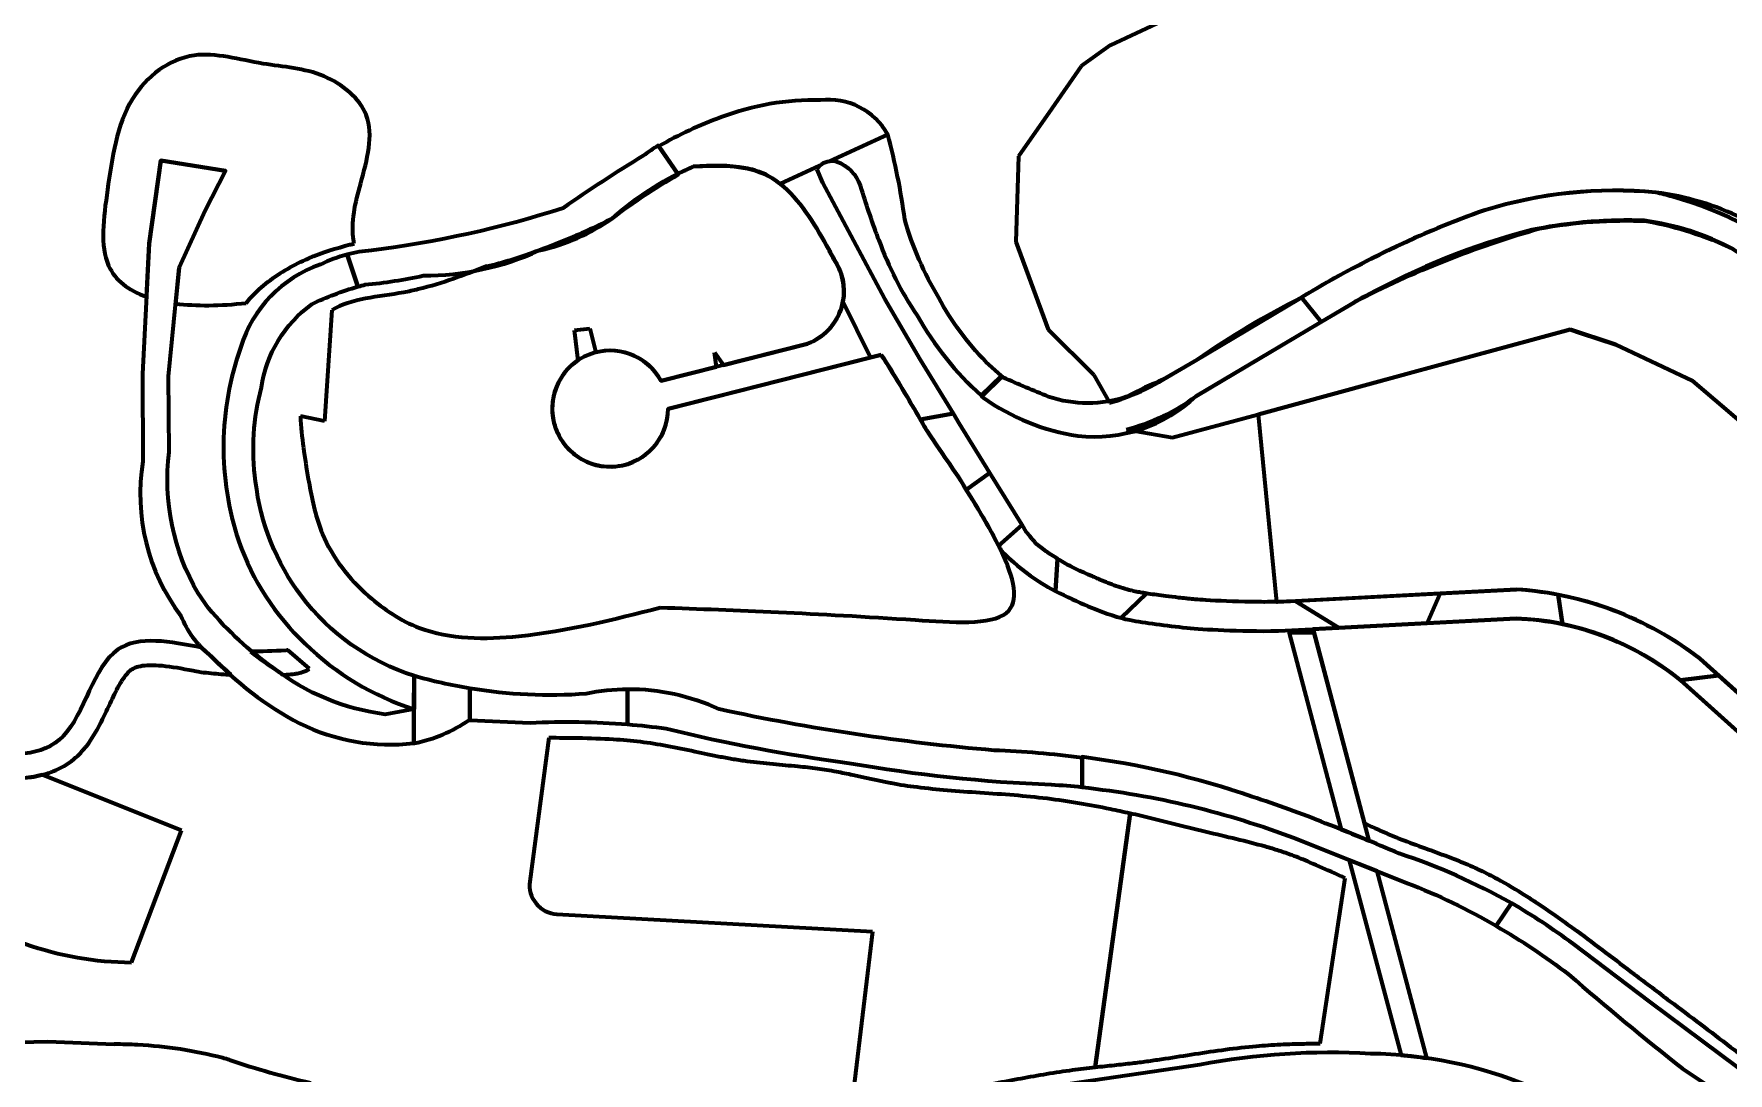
# Model space of a CAD drawing. Header units: inches. Extents: x 4096 to 6070, y 2882 to 5388.
# Drawn here: x 4418.8 to 4594.1, y 3630 to 3737.5 of the extents above; entities that cross this region are included whole.
import ezdxf

# ---------------------------------------------------------------- set-up
doc = ezdxf.new("R2010")
doc.units = ezdxf.units.IN
doc.header["$MEASUREMENT"] = 0
doc.linetypes.add('A_CONTINUOUS_LINE', pattern=[0])
for name, color, linetype, lineweight in [('access road', 150, 'Continuous', 30), ('commercial', 11, 'A_CONTINUOUS_LINE', 18), ('footpath line', 2, 'Continuous', 30), ('Hatch institutional', 131, 'Continuous', 15), ('Hatch residential', 51, 'Continuous', 15), ('road 2', 1, 'A_CONTINUOUS_LINE', 30)]:
    doc.layers.add(name, color=color, linetype=linetype, lineweight=lineweight)

# ---------------------------------------------------------------- blocks, each defined once
blk = doc.blocks.new('residential')
at = {"layer": 'Hatch residential', "lineweight": 90}
for p, q in [((4430.68, 3715.79), (4431.88, 3724.38)), ((4431.88, 3724.38), (4438.59, 3723.31)), ((4438.59, 3723.31), (4436.5, 3719.2)), ((4436.5, 3719.2), (4433.8, 3713.3)), ((4430.4, 3710.27), (4430.68, 3715.79)), ((4433.8, 3713.3), (4433.43, 3709.57)), ((4449.6, 3708.89), (4448.83, 3697.39)), ((4474.7, 3706.8), (4476.32, 3706.99)), ((4475.09, 3703.69), (4474.7, 3706.8)), ((4476.31, 3706.99), (4476.94, 3704.51)), ((4577.77, 3706.88), (4557.2, 3701.29)), ((4582.47, 3705.34), (4577.77, 3706.88)), ((4489.22, 3704.52), (4490.14, 3703.21)), ((4489.4, 3703.02), (4489.22, 3704.52)), ((4506.47, 3704.25), (4489.76, 3700.02)), ((4490.14, 3703.21), (4498.84, 3705.41)), ((4590.45, 3701.58), (4582.47, 3705.34)), ((4483.67, 3701.58), (4489.4, 3703.02)), ((4557.2, 3701.29), (4545.47, 3698.1)), ((4596.06, 3696.77), (4590.45, 3701.58)), ((4489.76, 3700.02), (4484.41, 3698.67)), ((4448.83, 3697.39), (4446.34, 3697.92)), ((4472.59, 3697.23), (4472.59, 3697.23)), ((4545.47, 3698.1), (4547.39, 3678.7)), ((4479.88, 3692.88), (4479.88, 3692.88)), ((4547.5, 3678.7), (4572.21, 3679.99)), ((4572.19, 3676.99), (4551.17, 3675.89)), ((4551.17, 3675.89), (4556.5, 3655.79)), ((4591.2, 3672.84), (4600.32, 3664.65)), ((4610.18, 3651.77), (4589.19, 3670.61)), ((4472.05, 3664.63), (4470.09, 3649.79)), ((4434.05, 3655.06), (4419.6, 3660.8)), ((4528.61, 3630.57), (4532.22, 3656.82)), ((4428.85, 3641.41), (4434.05, 3655.06)), ((4472.9, 3646.4), (4505.57, 3644.62)), ((4505.57, 3644.62), (4503.49, 3627.36))]:
    blk.add_line(p, q, dxfattribs=at)
for centre, radius, start, end in [((4500.23, 3693.9), 32.65, 113.8872, 130.1452), ((4448.08, 3778.28), 67.23, 292.6966, 297.0383), ((4500.23, 3693.9), 32.65, 130.1452, 131.3875), ((4448.08, 3778.28), 67.23, 289.5854, 292.6966), ((4456.63, 3752.05), 39.66, 283.112, 290.651), ((4496.78, 3710.85), 5.82, 290.7238, 34.6856), ((4478.41, 3698.7), 6, 28.6708, 104.1933), ((4478.41, 3698.7), 6, 123.651, 194.1933), ((4478.41, 3698.7), 6, 194.1933, 237.4535), ((4478.41, 3698.7), 6, 284.1933, 359.7158), ((4478.41, 3698.7), 6, 237.4535, 284.1933), ((4569.99, 3645.31), 34.75, 52.3839, 86.3304), ((4571.12, 3648.34), 28.68, 50.9466, 87.88), ((4473.06, 3649.4), 3, 172.4452, 266.8838), ((4429.13, 3675.48), 34.07, 231.844, 269.5399)]:
    blk.add_arc(centre, radius, start, end, dxfattribs=at)
for points, knots in [([(4451.91, 3715.77), (4451.89, 3715.86), (4451.52, 3717.91), (4452.62, 3722.33), (4454.6, 3729.08), (4448.78, 3733.84), (4442.01, 3734.16), (4434.78, 3736.42), (4427.75, 3731.06), (4426.4, 3721.66), (4425.29, 3713.42), (4428.53, 3710.93), (4430.4, 3710.27)], [10.733945, 10.733945, 10.733945, 10.733945, 11.004973, 17.023313, 24.218669, 30.222912, 36.605085, 44.219749, 53.050774, 63.07327, 71.916811, 78.397987, 78.397987, 78.397987, 78.397987]), ([(4496, 3721.95), (4495.46, 3722.38), (4494.33, 3723.09), (4493.06, 3723.46), (4492.4, 3723.59)], [5.264703, 5.264703, 5.264703, 5.264703, 7.359056, 9.407893, 9.407893, 9.407893, 9.407893]), ([(4440.73, 3709.62), (4440.89, 3709.83), (4441.07, 3710.03), (4441.79, 3710.8), (4442.37, 3711.33), (4444.3, 3712.83), (4445.73, 3713.62), (4448.61, 3714.86), (4450.06, 3715.31), (4451.62, 3715.7), (4451.77, 3715.73), (4451.91, 3715.77)], [313.157805, 313.157805, 313.157805, 313.157805, 313.770249, 313.770249, 315.634188, 315.634188, 319.642175, 319.642175, 323.650163, 323.650163, 324.060683, 324.060683, 324.060683, 324.060683]), ([(4458.54, 3711.04), (4458.05, 3710.92), (4455.01, 3710.27), (4451.57, 3710.09), (4449.6, 3708.89)], [63.838967, 63.838967, 63.838967, 63.838967, 65.308708, 72.747949, 72.747949, 72.747949, 72.747949]), ([(4514.42, 3691.68), (4511.59, 3695.84), (4511.52, 3695.79), (4508.47, 3701.14), (4507.14, 3703.22)], [1.423928, 1.423928, 1.423928, 1.423928, 7.868692, 14.420802, 14.420802, 14.420802, 14.420802]), ([(4446.34, 3697.92), (4446.45, 3695.72), (4446.81, 3693.39), (4447.23, 3691.02), (4447.27, 3690.82)], [44.756046, 44.756046, 44.756046, 44.756046, 51.388301, 51.97892, 51.97892, 51.97892, 51.97892]), ([(4447.27, 3690.82), (4447.58, 3689.1), (4448.52, 3684.71), (4452.69, 3679.43), (4459.68, 3674.8), (4470.69, 3674.83), (4478.81, 3676.9), (4483.61, 3678.13)], [0, 0, 0, 0, 5.244345, 13.272774, 19.44944, 29.809489, 44.756046, 44.756046, 44.756046, 44.756046]), ([(4483.61, 3678.13), (4491.55, 3677.84), (4502.34, 3677.44), (4521.49, 3676), (4520.26, 3681.14), (4518.81, 3684.12)], [0, 0, 0, 0, 26.412231, 35.86822, 44.326811, 44.326811, 44.326811, 44.326811]), ([(4507.43, 3659.95), (4506.07, 3660.2), (4504.77, 3660.5), (4502.95, 3660.9), (4502.38, 3661.02), (4501.5, 3661.19), (4501.17, 3661.25), (4500.52, 3661.35), (4500.2, 3661.4), (4499.2, 3661.53), (4498.52, 3661.61), (4496.99, 3661.75), (4496.14, 3661.82), (4494.39, 3661.99), (4493.5, 3662.08), (4492.12, 3662.26), (4491.65, 3662.34), (4490.73, 3662.49), (4490.28, 3662.57), (4488.93, 3662.83), (4488.06, 3663.02), (4486.21, 3663.41), (4485.25, 3663.61), (4483.38, 3663.96), (4482.48, 3664.1), (4480.63, 3664.33), (4479.69, 3664.41), (4477.55, 3664.54), (4476.33, 3664.58), (4474.1, 3664.62), (4473.08, 3664.62), (4472.05, 3664.63)], [216.031205, 216.031205, 216.031205, 216.031205, 219.911324, 219.911324, 221.734308, 221.734308, 222.816211, 222.816211, 223.898115, 223.898115, 226.061922, 226.061922, 228.632606, 228.632606, 231.203313, 231.203313, 232.516951, 232.516951, 233.830589, 233.830589, 236.457866, 236.457866, 239.478025, 239.478025, 242.46718, 242.46718, 245.456335, 245.456335, 249.241095, 249.241095, 252.277288, 252.277288, 252.277288, 252.277288]), ([(4419.6, 3660.8), (4419.22, 3660.7), (4418.84, 3660.63), (4417.23, 3660.4), (4416, 3660.42), (4413.52, 3660.67), (4412.28, 3660.9), (4410.05, 3661.4), (4409.06, 3661.65), (4408.06, 3661.92), (4408.04, 3661.92), (4408.02, 3661.93)], [1.172125, 1.172125, 1.172125, 1.172125, 2.135138, 2.135138, 5.228484, 5.228484, 8.32183, 8.32183, 10.775467, 10.775467, 10.83016, 10.83016, 10.83016, 10.83016]), ([(4532.22, 3656.82), (4531.54, 3656.97), (4530.86, 3657.12), (4529.12, 3657.48), (4528.06, 3657.68), (4525.88, 3658.04), (4524.76, 3658.21), (4522.5, 3658.49), (4521.37, 3658.6), (4519.06, 3658.79), (4517.89, 3658.87), (4515.59, 3659.02), (4514.46, 3659.1), (4512.28, 3659.29), (4511.24, 3659.39), (4509.29, 3659.63), (4508.4, 3659.77), (4507.48, 3659.94), (4507.45, 3659.94), (4507.43, 3659.95)], [190.901128, 190.901128, 190.901128, 190.901128, 193.064139, 193.064139, 196.389891, 196.389891, 199.920393, 199.920393, 203.480794, 203.480794, 207.041195, 207.041195, 210.379453, 210.379453, 213.406624, 213.406624, 215.962142, 215.962142, 216.031205, 216.031205, 216.031205, 216.031205]), ([(4556.5, 3655.79), (4556.87, 3655.63), (4557.23, 3655.46), (4558.05, 3655.09), (4558.51, 3654.89), (4559.43, 3654.49), (4559.88, 3654.31), (4561.11, 3653.82), (4561.93, 3653.52), (4563.67, 3652.89), (4564.62, 3652.55), (4566.05, 3652), (4566.53, 3651.81), (4567.51, 3651.4), (4568, 3651.18), (4569.08, 3650.66), (4569.67, 3650.36), (4571.25, 3649.5), (4572.22, 3648.92), (4573.17, 3648.32)], [149.618335, 149.618335, 149.618335, 149.618335, 150.82205, 150.82205, 152.381149, 152.381149, 153.940247, 153.940247, 156.618927, 156.618927, 159.551968, 159.551968, 161.018488, 161.018488, 162.485009, 162.485009, 164.309857, 164.309857, 167.495076, 167.495076, 167.495076, 167.495076]), ([(4573.17, 3648.32), (4573.62, 3648.04), (4574.06, 3647.75), (4575.86, 3646.55), (4577.17, 3645.62), (4579.47, 3643.93), (4580.47, 3643.18), (4582.44, 3641.68), (4583.42, 3640.94), (4585.64, 3639.27), (4586.87, 3638.34), (4589.15, 3636.62), (4590.2, 3635.83), (4592.3, 3634.25), (4593.35, 3633.45), (4594.91, 3632.26), (4595.43, 3631.86), (4596.15, 3631.32), (4596.34, 3631.17), (4596.53, 3631.03)], [120.806435, 120.806435, 120.806435, 120.806435, 122.320084, 122.320084, 127.018952, 127.018952, 130.723295, 130.723295, 134.427638, 134.427638, 139.070269, 139.070269, 142.997188, 142.997188, 146.924108, 146.924108, 148.887567, 148.887567, 149.618335, 149.618335, 149.618335, 149.618335]), ([(4509.03, 3627.23), (4509.8, 3627.38), (4510.55, 3627.5), (4511.81, 3627.71), (4512.34, 3627.79), (4513.27, 3627.95), (4513.69, 3628.02), (4514.53, 3628.17), (4514.95, 3628.25), (4516.23, 3628.5), (4517.09, 3628.67), (4518.83, 3629.02), (4519.71, 3629.19), (4522.36, 3629.68), (4524.14, 3629.99), (4526.74, 3630.35), (4527.53, 3630.45), (4528.41, 3630.55), (4528.51, 3630.56), (4528.61, 3630.57)], [7.553927, 7.553927, 7.553927, 7.553927, 9.745119, 9.745119, 11.347618, 11.347618, 12.671126, 12.671126, 13.994635, 13.994635, 16.641652, 16.641652, 19.288669, 19.288669, 24.582704, 24.582704, 26.874855, 26.874855, 27.173471, 27.173471, 27.173471, 27.173471])]:
    blk.add_open_spline(points, degree=3, knots=knots, dxfattribs=at)
for points in [[(4492.4, 3723.59), (4490.72, 3723.9), (4488.86, 3723.83), (4487.01, 3723.75)], [(4500.8, 3715.57), (4499.53, 3717.88), (4498, 3720.37), (4496, 3721.95)], [(4501.57, 3714.16), (4501.32, 3714.63), (4501.07, 3715.09), (4500.8, 3715.57)], [(4465.63, 3713.42), (4463.35, 3712.54), (4461.06, 3711.65), (4458.54, 3711.04)], [(4433.43, 3709.57), (4435.57, 3709.29), (4438.06, 3709.33), (4440.73, 3709.62)], [(4507.07, 3703.33), (4506.86, 3703.66), (4506.66, 3703.96), (4506.47, 3704.25)], [(4507.14, 3703.22), (4507.12, 3703.26), (4507.1, 3703.29), (4507.07, 3703.33)], [(4518.81, 3684.12), (4517.69, 3686.42), (4516.05, 3689.05), (4514.42, 3691.68)], [(4547.39, 3678.7), (4547.42, 3678.7), (4547.46, 3678.7), (4547.5, 3678.7)]]:
    blk.add_open_spline(points, degree=3, dxfattribs=at)
blk = doc.blocks.new('commercial')
at = {"layer": 'commercial', "lineweight": 90}
for p, q in [((4532.22, 3656.82), (4528.61, 3630.57)), ((4551.89, 3633.01), (4554.49, 3650.12))]:
    blk.add_line(p, q, dxfattribs=at)
for points, knots in [([(4554.49, 3650.12), (4554.12, 3650.29), (4553.75, 3650.46), (4552.52, 3651.02), (4551.68, 3651.4), (4550.22, 3652.01), (4549.61, 3652.26), (4548.54, 3652.66), (4548.09, 3652.81), (4547.16, 3653.11), (4546.69, 3653.25), (4545.25, 3653.66), (4544.26, 3653.91), (4542.2, 3654.41), (4541.13, 3654.65), (4537.75, 3655.46), (4535.52, 3656.04), (4532.96, 3656.65), (4532.59, 3656.74), (4532.22, 3656.82)], [166.9712, 166.9712, 166.9712, 166.9712, 168.191361, 168.191361, 171.041016, 171.041016, 173.178009, 173.178009, 174.765113, 174.765113, 176.352218, 176.352218, 179.526427, 179.526427, 182.826562, 182.826562, 189.738388, 189.738388, 190.901128, 190.901128, 190.901128, 190.901128]), ([(4528.61, 3630.57), (4529.28, 3630.64), (4529.94, 3630.71), (4531.22, 3630.85), (4531.84, 3630.92), (4532.94, 3631.05), (4533.44, 3631.11), (4534.45, 3631.25), (4534.95, 3631.32), (4536.48, 3631.55), (4537.51, 3631.72), (4540.63, 3632.2), (4542.76, 3632.52), (4545.79, 3632.8), (4546.63, 3632.86), (4548.32, 3632.95), (4549.16, 3632.98), (4550.63, 3633.01), (4551.26, 3633.01), (4551.89, 3633.01)], [27.173471, 27.173471, 27.173471, 27.173471, 29.167006, 29.167006, 31.057562, 31.057562, 32.625843, 32.625843, 34.194125, 34.194125, 37.330687, 37.330687, 43.603813, 43.603813, 46.01747, 46.01747, 48.431126, 48.431126, 50.257352, 50.257352, 50.257352, 50.257352])]:
    blk.add_open_spline(points, degree=3, knots=knots, dxfattribs=at)
blk = doc.blocks.new('road')
at = {"layer": 'road 2', "lineweight": 90}
for p, q in [((4420.21, 3633.18), (4411.42, 3632.99)), ((4421.06, 3633.15), (4420.21, 3633.18)), ((4427.06, 3632.93), (4421.06, 3633.15)), ((4421.06, 3633.15), (4421.06, 3633.15)), ((4429.5, 3632.87), (4429.5, 3632.87)), ((4438.27, 3631.52), (4438.27, 3631.52)), ((4439.02, 3631.32), (4439.02, 3631.32))]:
    blk.add_line(p, q, dxfattribs=at)
for centre, radius, start, end in [((4427.16, 3588.59), 44.35, 86.9704, 90.123), ((4427.16, 3588.59), 44.35, 75.4852, 86.9704), ((4427.16, 3588.59), 44.35, 74.4895, 75.4852), ((4465.48, 3709.05), 82.11, 251.1947, 257.2862)]:
    blk.add_arc(centre, radius, start, end, dxfattribs=at)
blk = doc.blocks.new('road 5')
at = {"layer": 'footpath line', "lineweight": 90}
for points in [[(4551.28, 3675.47), (4548.69, 3675.5), (4554.09, 3655.16, -0.004035), (4556.98, 3653.98), (4551.28, 3675.47)], [(4557.81, 3650.85), (4554.92, 3652), (4560.28, 3631.81, -0.015142), (4562.95, 3631.5), (4557.81, 3650.85)]]:
    blk.add_lwpolyline(points, format="xyb", close=True, dxfattribs=at)
for points in [[(4436.92, 3673.26), (4436.16, 3673.96)], [(4436.94, 3673.24), (4436.94, 3673.24)], [(4447.29, 3671.78), (4445.04, 3673.71)]]:
    blk.add_lwpolyline(points, dxfattribs=at)
for points in [[(4436.94, 3673.24, -0.000164), (4436.92, 3673.26)], [(4439.19, 3671.16, -0.016311), (4436.94, 3673.24)], [(4441.19, 3673.58, 0.029165), (4444.09, 3671.49)], [(4444.09, 3671.49, 0.006246), (4444.52, 3671.16)]]:
    blk.add_lwpolyline(points, format="xyb", dxfattribs=at)
for points, knots in [([(4436.16, 3673.96), (4432.86, 3674.61), (4425.57, 3675.99), (4423.24, 3662.59), (4416.33, 3662.67), (4412.61, 3663.4)], [4.579564, 4.579564, 4.579564, 4.579564, 13.299335, 23.930215, 33.836981, 33.836981, 33.836981, 33.836981]), ([(4445.04, 3673.71), (4444.98, 3673.7), (4443.55, 3673.59), (4442.29, 3673.56), (4441.19, 3673.58)], [5.300233, 5.300233, 5.300233, 5.300233, 5.433901, 8.690973, 8.690973, 8.690973, 8.690973]), ([(4419.6, 3660.8), (4419.99, 3660.9), (4420.38, 3661.03), (4421.51, 3661.48), (4422.23, 3661.9), (4423.14, 3662.64), (4423.38, 3662.86), (4423.83, 3663.34), (4424.03, 3663.58), (4424.78, 3664.54), (4425.21, 3665.29), (4425.98, 3666.76), (4426.31, 3667.49), (4426.96, 3668.86), (4427.27, 3669.5), (4427.82, 3670.49), (4428.07, 3670.87), (4428.44, 3671.33), (4428.57, 3671.47), (4428.76, 3671.64), (4428.83, 3671.69), (4428.96, 3671.77), (4429.03, 3671.81), (4429.28, 3671.94), (4429.5, 3672.01), (4430.06, 3672.13), (4430.39, 3672.16), (4431.15, 3672.17), (4431.58, 3672.15), (4433, 3672.02), (4434.09, 3671.82), (4435.43, 3671.56), (4435.62, 3671.52), (4436.06, 3671.44)], [10.83016, 10.83016, 10.83016, 10.83016, 11.827074, 11.827074, 13.787, 13.787, 14.532365, 14.532365, 15.27773, 15.27773, 17.410311, 17.410311, 19.542893, 19.542893, 21.675474, 21.675474, 23.427662, 23.427662, 24.526111, 24.526111, 25.175414, 25.175414, 25.824716, 25.824716, 27.335574, 27.335574, 28.846432, 28.846432, 30.357289, 30.357289, 33.457381, 33.457381, 33.954525, 33.954525, 33.954525, 33.954525]), ([(4436.06, 3671.44), (4436.41, 3671.41), (4436.76, 3671.37), (4437.78, 3671.27), (4438.47, 3671.21), (4439.19, 3671.16)], [0, 0, 0, 0, 1.195583, 1.195583, 3.414678, 3.414678, 3.414678, 3.414678]), ([(4444.52, 3671.16), (4444.59, 3671.17), (4444.67, 3671.17), (4444.84, 3671.18), (4444.94, 3671.19), (4445.23, 3671.21), (4445.47, 3671.23), (4445.91, 3671.29), (4446.08, 3671.32), (4446.48, 3671.42), (4446.71, 3671.49), (4447.09, 3671.66), (4447.18, 3671.72), (4447.29, 3671.78)], [8.147698, 8.147698, 8.147698, 8.147698, 8.317057, 8.317057, 8.540185, 8.540185, 8.986441, 8.986441, 9.239694, 9.239694, 9.492947, 9.492947, 9.57691, 9.57691, 9.57691, 9.57691]), ([(4415.6, 3660.48), (4416.55, 3660.42), (4417.51, 3660.44), (4418.84, 3660.63), (4419.22, 3660.7), (4419.6, 3660.8)], [7.4693, 7.4693, 7.4693, 7.4693, 9.867148, 9.867148, 10.83016, 10.83016, 10.83016, 10.83016])]:
    blk.add_open_spline(points, degree=3, knots=knots, dxfattribs=at)

msp = doc.modelspace()

# ---------------------------------------------------------------- linework, layer by layer
at = {"layer": 'access road', "lineweight": 90}
for points in [[(4500.17, 3730.6, 0.097011), (4489.9, 3728.84)], [(4507.15, 3727.06, 0.304937), (4500.17, 3730.6)], [(4489.9, 3728.84, 0.044388), (4483.45, 3725.84)], [(4485.4, 3722.99, -0.013609), (4487.01, 3723.75)], [(4499.82, 3723.44, -0.074921), (4500.12, 3723.84)], [(4500.12, 3723.84, -0.038675), (4500.31, 3724)], [(4500.31, 3724, -0.117124), (4501.14, 3724.31)], [(4501.57, 3714.16, -0.200582), (4502.5, 3709.77)]]:
    msp.add_lwpolyline(points, format="xyb", dxfattribs=at)
for points in [[(4508.9, 3718.27, 0.032123), (4507.15, 3727.06), (4501.14, 3724.31, -0.155061), (4502.28, 3724.09, -0.21837), (4504.43, 3721.34, 0.020921), (4506.22, 3716.13, 0.061571), (4510.19, 3708.32, 0.07914), (4516.81, 3700.04), (4518.91, 3702.09), (4517.29, 3703.54, -0.069077), (4512.42, 3710.16, -0.065555), (4508.9, 3718.27, 0.032123)], [(4453.7, 3715.07, 0.041501), (4451.18, 3714.63), (4452.29, 3711.32, -0.006571), (4453.06, 3711.53, 0.031138), (4459.07, 3712.46, 0.107084), (4471.03, 3715.05, 0.098879), (4478.64, 3718.4, -0.035058), (4485.46, 3722.91), (4483.39, 3725.92, 0.018629), (4481.83, 3724.86, 0.013598), (4473.55, 3719.45, -0.047339), (4453.7, 3715.07, 0.041501)], [(4433.8, 3713.3), (4436.5, 3719.2), (4438.59, 3723.31), (4431.88, 3724.38), (4430.68, 3715.79), (4429.99, 3702.28), (4430.03, 3693.23, 0.205136), (4433.98, 3677.26, 0.136662), (4436.94, 3673.24, 0.081538), (4446.27, 3666.13, 0.144048), (4458.08, 3664.08), (4458.09, 3667.62), (4458.09, 3667.62), (4455.12, 3667.07, -0.134148), (4443.54, 3671.87, -0.063753), (4436.83, 3678.05), (4435.75, 3679.61, -0.16488), (4432.76, 3694.2), (4432.7, 3702.05), (4433.8, 3713.3)], [(4586.66, 3721.06, 0.099351), (4568.97, 3719.23, 0.054476), (4549.96, 3710.18), (4552.01, 3707.66), (4555.41, 3709.68, -0.051792), (4574.59, 3717.33, -0.055366), (4585.72, 3718.1, -0.065221), (4594.67, 3715.2, -0.0211), (4607.58, 3705.51, 0.024519), (4610.41, 3702.65), (4613.65, 3704.22, -0.012345), (4609.46, 3707.76, -0.060765), (4603.21, 3712.98, 0.164653), (4586.66, 3721.06, 0.099351)], [(4442.32, 3700.89, -0.202968), (4447.51, 3709.5, -0.042115), (4452.29, 3711.32), (4451.18, 3714.63, 0.048107), (4448.41, 3713.6, 0.240135), (4440.17, 3705.08, 0.16835), (4439.97, 3684.96, 0.119626), (4446.83, 3674.38, 0.115862), (4458.09, 3667.62), (4458.09, 3667.62), (4458.11, 3671.05, -0.153442), (4446.45, 3679.28, -0.133044), (4441.71, 3691.16, -0.102167), (4442.32, 3700.89, -0.202968)], [(4505.37, 3703.97), (4502.5, 3709.77, -0.261384), (4498.84, 3705.41), (4483.67, 3701.58, 7.872983), (4484.41, 3698.67), (4505.37, 3703.97)], [(4539.06, 3700), (4552.01, 3707.66), (4549.96, 3710.18, 0.034844), (4539.17, 3703.76), (4535.65, 3701.71, 0.026454), (4531.93, 3699.94, -0.163414), (4523.79, 3699.92, -0.004918), (4519.11, 3701.9), (4518.97, 3702.03), (4516.89, 3699.96, 0.001435), (4517.03, 3699.84, 0.11753), (4526.81, 3695.88, 0.22101), (4539.06, 3700)], [(4576.54, 3679.44, 0.03143), (4572.21, 3679.99), (4564.33, 3679.58), (4562.98, 3676.51), (4572.19, 3676.99, -0.04227), (4576.99, 3676.41), (4576.54, 3679.44, 0.03143)], [(4576.54, 3679.44), (4576.99, 3676.41, -0.119651), (4589.21, 3670.59), (4593.13, 3671.1), (4591.2, 3672.84, 0.117233), (4576.54, 3679.44)], [(4463.89, 3669.75, -0.028799), (4458.11, 3671.05), (4458.08, 3664.08, 0.000822), (4458.15, 3664.09, 0.099272), (4463.78, 3666.46), (4463.89, 3666.46), (4463.89, 3669.75, -0.028799)], [(4480.21, 3669.65, 0.049382), (4475.91, 3669.19, -0.058614), (4463.89, 3669.75), (4463.89, 3666.46), (4470.12, 3666.2, -0.033562), (4480.21, 3666.04), (4480.21, 3669.65, 0.049382)], [(4489.7, 3667.59, 0.111953), (4480.21, 3669.65), (4480.21, 3666.04, -0.013343), (4484.21, 3665.6, 0.026891), (4503.16, 3662.03, 0.033413), (4524.05, 3659.81, -0.009569), (4527.25, 3659.55), (4527.25, 3662.58, 0.024022), (4518.14, 3663.34, -0.031652), (4489.7, 3667.59, 0.111953)], [(4544.85, 3658.55, 0.051916), (4527.25, 3662.66), (4527.25, 3659.53, -0.065106), (4549.38, 3654.21), (4560.91, 3649.62, -0.037694), (4570.13, 3645.18), (4571.7, 3647.52, 0.051088), (4560.09, 3652.66, 0.010652), (4552.46, 3655.79, 0.019184), (4544.85, 3658.55, 0.051916)], [(4596.91, 3629.22), (4586.06, 3637.28), (4578.08, 3643.33, 0.030664), (4571.7, 3647.52), (4570.13, 3645.18, -0.033104), (4577.6, 3640.18, 0.010784), (4589.41, 3630.42), (4592.86, 3628.11), (4598.4, 3624.14, -0.151759), (4600.46, 3619.38, -0.204498), (4598.45, 3616), (4598.45, 3616), (4604.24, 3615.31, 0.070821), (4604.8, 3616.9, 0.222788), (4602.23, 3624.66), (4596.91, 3629.22)], [(4596.91, 3629.22), (4586.06, 3637.28), (4578.08, 3643.33, 0.030664), (4571.7, 3647.52), (4570.13, 3645.18, -0.033104), (4577.6, 3640.18, 0.010784), (4589.41, 3630.42), (4592.86, 3628.11), (4598.4, 3624.14, -0.151759), (4600.46, 3619.38, -0.204498), (4598.45, 3616), (4598.45, 3616), (4598.45, 3616), (4598.45, 3616), (4599.78, 3612.13, 0.317622), (4604.8, 3616.9, 0.222788), (4602.23, 3624.66), (4596.91, 3629.22)], [(4557.12, 3631.96, 0.061526), (4539.43, 3630.81), (4525.82, 3628.8), (4517.82, 3627.13), (4511.96, 3626.19), (4511.96, 3623.38), (4527.45, 3626.07), (4538.62, 3627.67), (4547.33, 3628.43, -0.083452), (4569.98, 3626.1), (4572.27, 3625.08), (4573.52, 3628.6, 0.095255), (4557.12, 3631.96, 0.061526)]]:
    msp.add_lwpolyline(points, format="xyb", close=True, dxfattribs=at)
for points in [[(4501.14, 3724.31), (4507.15, 3727.06)], [(4483.45, 3725.84), (4485.4, 3722.99)], [(4496, 3721.95), (4500.12, 3723.84)], [(4500.12, 3723.84), (4496, 3721.95)], [(4500.43, 3722.07), (4499.82, 3723.44)], [(4506.83, 3710.05), (4500.43, 3722.07)], [(4502.5, 3709.77), (4505.37, 3703.97)], [(4510.52, 3703.74), (4506.83, 3710.05)], [(4505.37, 3703.97), (4506.47, 3704.25)], [(4513.94, 3698.18), (4510.52, 3703.74)], [(4510.51, 3697.58), (4513.94, 3698.18)], [(4513.94, 3698.18), (4510.51, 3697.58)], [(4514.55, 3697.2), (4513.94, 3698.18)], [(4517.71, 3692.07), (4514.55, 3697.2)], [(4515.27, 3690.31), (4517.71, 3692.07)], [(4517.71, 3692.07), (4515.27, 3690.31)], [(4521.04, 3686.66), (4517.71, 3692.07)], [(4518.62, 3684.5), (4521.04, 3686.66)], [(4521.04, 3686.66), (4518.62, 3684.5)], [(4521.52, 3685.88), (4521.04, 3686.66)], [(4524.49, 3679.81), (4524.71, 3683.15)], [(4524.71, 3683.15), (4524.49, 3679.81)], [(4531.32, 3677.04), (4533.93, 3679.58)], [(4533.93, 3679.58), (4531.32, 3677.04)], [(4549.34, 3678.79), (4547.5, 3678.7)], [(4553.84, 3676.03), (4549.34, 3678.79)], [(4547.59, 3675.7), (4553.84, 3676.03)]]:
    msp.add_lwpolyline(points, dxfattribs=at)
for points in [[(4549.34, 3678.79), (4553.84, 3676.03), (4562.98, 3676.51), (4564.33, 3679.58), (4549.34, 3678.79)], [(4593.13, 3671.1), (4589.21, 3670.59), (4604.25, 3657.09), (4605.02, 3660.43), (4593.13, 3671.1)]]:
    msp.add_lwpolyline(points, close=True, dxfattribs=at)
for points, knots in [([(4487.01, 3723.75), (4489.59, 3723.86), (4492.9, 3723.99), (4495.46, 3722.38), (4496, 3721.95)], [0, 0, 0, 0, 7.313541, 9.407893, 9.407893, 9.407893, 9.407893]), ([(4496, 3721.95), (4498, 3720.37), (4499.84, 3717.37), (4501.32, 3714.63), (4501.57, 3714.16)], [9.407893, 9.407893, 9.407893, 9.407893, 17.207897, 18.806595, 18.806595, 18.806595, 18.806595]), ([(4510.51, 3697.58), (4510.61, 3697.41), (4511.55, 3695.81), (4511.59, 3695.84), (4514.42, 3691.68)], [7.281691, 7.281691, 7.281691, 7.281691, 7.976039, 14.420802, 14.420802, 14.420802, 14.420802]), ([(4524.71, 3683.15), (4524.32, 3683.4), (4523.84, 3683.71), (4522.95, 3684.36), (4522.53, 3684.69), (4522.53, 3684.69), (4522.53, 3684.69), (4521.52, 3685.88)], [29.5365788, 29.5365788, 29.5365788, 29.5365788, 29.6510398, 29.6510398, 29.7459175, 29.7459175, 29.8407953, 29.8407953, 29.8407953, 29.8407953]), ([(4518.81, 3684.12), (4520.96, 3681.69), (4524.23, 3679.95), (4524.42, 3679.85), (4524.46, 3679.83), (4524.49, 3679.81)], [29.5365788, 29.5365788, 29.5365788, 29.5365788, 30.0233745, 30.0233745, 30.1390254, 30.1390254, 30.1390254, 30.1390254]), ([(4525.77, 3682.52), (4525.77, 3682.52), (4525.76, 3682.53), (4525.71, 3682.56), (4525.62, 3682.61), (4525.3, 3682.79), (4525.03, 3682.95), (4524.71, 3683.15)], [29.8407953, 29.8407953, 29.8407953, 29.8407953, 29.8627622, 29.8627622, 29.9255705, 29.9255705, 30.0185579, 30.0185579, 30.0185579, 30.0185579]), ([(4533.93, 3679.58), (4533.72, 3679.61), (4533.51, 3679.64), (4533.19, 3679.7), (4533.07, 3679.72), (4532.9, 3679.75), (4532.84, 3679.76), (4532.74, 3679.78), (4532.7, 3679.79), (4532.55, 3679.82), (4532.44, 3679.85), (4531.79, 3680.01), (4531.16, 3680.21), (4530.29, 3680.52), (4530.01, 3680.63), (4529.62, 3680.79), (4529.49, 3680.84), (4529.31, 3680.91), (4529.26, 3680.94), (4529.15, 3680.98), (4529.1, 3681), (4528.96, 3681.07), (4528.88, 3681.1), (4528.63, 3681.21), (4528.46, 3681.28), (4527.72, 3681.6), (4527.14, 3681.86), (4526.31, 3682.25), (4526.04, 3682.39), (4525.77, 3682.52)], [30.023954, 30.023954, 30.023954, 30.023954, 30.486459, 30.486459, 30.777597, 30.777597, 30.923166, 30.923166, 31.068735, 31.068735, 31.396369, 31.396369, 33.005437, 33.005437, 33.80997, 33.80997, 34.212237, 34.212237, 34.413371, 34.413371, 34.614504, 34.614504, 34.88673, 34.88673, 35.438446, 35.438446, 37.319263, 37.319263, 38.259671, 38.259671, 38.259671, 38.259671]), ([(4524.49, 3679.81), (4525.64, 3679.22), (4526.83, 3678.72), (4528.71, 3677.9), (4530.04, 3677.38), (4531.32, 3677.04)], [30.139025, 30.139025, 30.139025, 30.139025, 33.686082, 33.686082, 36.654007, 36.654007, 36.654007, 36.654007]), ([(4547.5, 3678.7), (4546.56, 3678.69), (4545.65, 3678.69), (4542.95, 3678.73), (4541.34, 3678.8), (4539.65, 3678.91), (4539.27, 3678.94), (4538.76, 3678.98), (4538.6, 3679), (4538.31, 3679.02), (4538.16, 3679.04), (4537.75, 3679.08), (4537.5, 3679.11), (4536.8, 3679.19), (4536.36, 3679.24), (4535.28, 3679.38), (4534.67, 3679.46), (4534.05, 3679.56), (4533.99, 3679.57), (4533.93, 3679.58)], [38.259671, 38.259671, 38.259671, 38.259671, 38.990125, 38.990125, 40.58341, 40.58341, 41.123652, 41.123652, 41.393772, 41.393772, 41.663893, 41.663893, 42.11597, 42.11597, 42.900029, 42.900029, 44.064582, 44.064582, 44.184353, 44.184353, 44.184353, 44.184353]), ([(4531.32, 3677.04), (4531.62, 3676.96), (4531.92, 3676.89), (4533.73, 3676.54), (4535.99, 3676.24), (4539.92, 3675.85), (4543.37, 3675.65), (4547.59, 3675.7)], [36.654007, 36.654007, 36.654007, 36.654007, 37.34879, 37.34879, 41.011498, 41.011498, 44.200247, 44.200247, 44.200247, 44.200247])]:
    msp.add_open_spline(points, degree=3, knots=knots, dxfattribs=at)
for points in [[(4506.47, 3704.25), (4507.78, 3702.31), (4509.52, 3699.28), (4510.51, 3697.58)], [(4514.42, 3691.68), (4514.7, 3691.22), (4514.98, 3690.77), (4515.27, 3690.31)], [(4515.27, 3690.31), (4516.52, 3688.29), (4517.71, 3686.31), (4518.62, 3684.5)], [(4518.62, 3684.5), (4518.68, 3684.38), (4518.75, 3684.25), (4518.81, 3684.12)]]:
    msp.add_open_spline(points, degree=3, dxfattribs=at)
at = {"layer": 'Hatch institutional', "lineweight": 90}
for p, q in [((4536.02, 3739.03), (4530.21, 3736.29)), ((4530.21, 3736.29), (4527.17, 3734.14)), ((4527.17, 3734.14), (4524.11, 3729.75)), ((4524.11, 3729.75), (4520.68, 3724.83)), ((4520.68, 3724.83), (4520.41, 3715.94)), ((4586.66, 3721.06), (4586.66, 3721.06)), ((4568.86, 3719.2), (4568.86, 3719.2)), ((4578.7, 3717.93), (4578.7, 3717.93)), ((4520.41, 3715.94), (4523.76, 3706.89)), ((4538.91, 3703.61), (4549.79, 3710.08)), ((4555.24, 3709.59), (4539.06, 3700)), ((4556.56, 3710.33), (4556.56, 3710.33)), ((4523.76, 3706.89), (4528.49, 3702.19)), ((4561.88, 3702.56), (4577.77, 3706.88)), ((4577.77, 3706.88), (4578.87, 3706.52)), ((4578.87, 3706.52), (4582.47, 3705.34)), ((4582.47, 3705.34), (4590.45, 3701.58)), ((4535.65, 3701.71), (4538.91, 3703.61)), ((4538.91, 3703.61), (4539.28, 3703.83)), ((4538.91, 3703.61), (4538.91, 3703.61)), ((4557.2, 3701.29), (4561.88, 3702.56)), ((4528.49, 3702.19), (4530.11, 3699.32)), ((4545.47, 3698.1), (4557.2, 3701.29)), ((4590.45, 3701.58), (4594.13, 3698.43)), ((4536.62, 3695.7), (4545.47, 3698.1)), ((4531.87, 3696.54), (4536.62, 3695.7))]:
    msp.add_line(p, q, dxfattribs=at)
for centre, radius, start, end in [((4582.47, 3675.24), 46.01, 84.7847, 107.206), ((4576.87, 3680.04), 42.18, 74.236, 76.5802), ((4576.87, 3680.04), 42.18, 51.3571, 74.236), ((4603.95, 3621.3), 104, 109.7202, 112.2476), ((4583.64, 3669.09), 49.09, 87.9073, 95.7815), ((4581.84, 3690.9), 27.48, 62.1597, 82.4771), ((4603.95, 3621.3), 104, 112.2476, 121.2775), ((4592.69, 3644.51), 75.08, 104.5627, 118.766), ((4583.64, 3669.09), 49.09, 95.7815, 101.5527), ((4685.97, 3469.33), 276.6, 119.4945, 122.0293), ((4685.97, 3469.33), 276.6, 119.4539, 119.4945), ((4592.69, 3644.51), 75.08, 118.766, 119.9159), ((4525.38, 3718.48), 19.67, 289.4636, 301.4795), ((4527.84, 3708.99), 9.94, 283.1905, 294.3413), ((4526.7, 3716.48), 20.6, 284.5379, 306.8709)]:
    msp.add_arc(centre, radius, start, end, dxfattribs=at)

# ---------------------------------------------------------------- block references
at = {"layer": 'commercial', "color": 0, "lineweight": 90}
msp.add_blockref('commercial', (0, 0), dxfattribs=at)
at = {"layer": 'footpath line', "color": 0, "lineweight": 90}
msp.add_blockref('road 5', (0, 0), dxfattribs=at)
at = {"layer": 'Hatch residential', "color": 0, "lineweight": 90}
msp.add_blockref('residential', (0, 0), dxfattribs=at)
at = {"layer": 'road 2', "color": 0, "lineweight": 90}
msp.add_blockref('road', (0, 0), dxfattribs=at)

doc.saveas('drawing.dxf')
